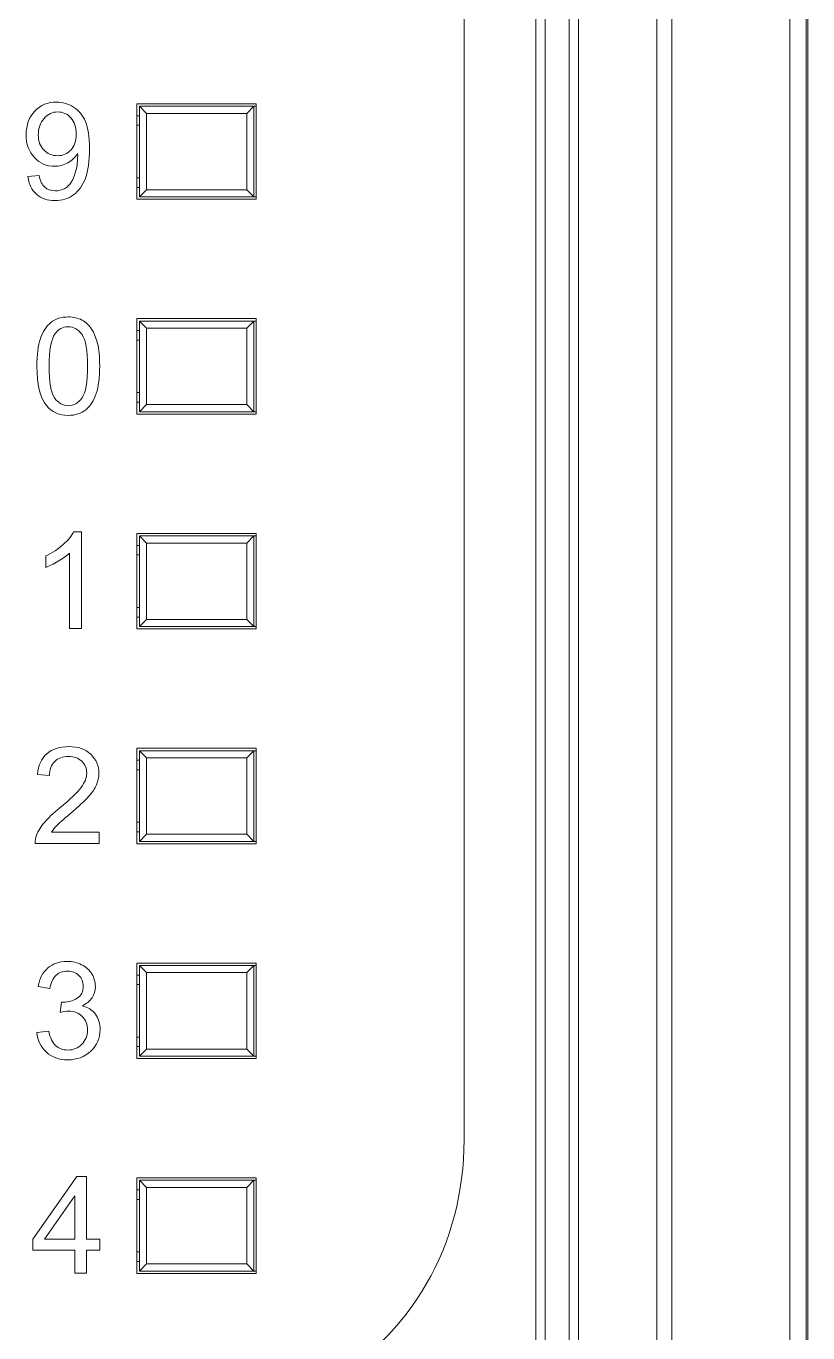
# Model space of a CAD drawing. Header units: millimetres. Extents: x 33157 to 59611, y -29750 to 1750.
# Drawn here: x 53548.35 to 53564.72, y -3971.69 to -3944.32 of the extents above; entities that cross this region are included whole.
import ezdxf

# ---------------------------------------------------------------- set-up
doc = ezdxf.new("R2010")
doc.units = ezdxf.units.MM
doc.layers.get('0').update_dxf_attribs({"lineweight": 18})

msp = doc.modelspace()

# ---------------------------------------------------------------- linework, layer by layer
at = {"lineweight": 9}
for p, q in [((53564.71973719515, -3917.69763141081), (53564.71973719515, -4016.197531410805)), ((53564.34023719511, -3918.361831410809), (53564.34023719511, -4015.533331410806)), ((53564.6820371951, -3918.361831410809), (53564.6820371951, -4015.533331410806)), ((53561.55753719513, -3922.678231410805), (53561.55753719513, -4011.21693141081)), ((53561.87373719519, -3922.678231410805), (53561.87373719519, -4011.21693141081)), ((53559.01973719514, -3922.94763141081), (53559.01973719514, -4010.947531410805)), ((53559.21973719509, -3922.94763141081), (53559.21973719509, -4010.947531410805)), ((53559.71973719515, -3922.94763141081), (53559.71973719515, -4010.947531410805)), ((53559.9197371951, -3922.94763141081), (53559.9197371951, -4010.947531410805)), ((53550.66973719516, -3945.94763141081), (53550.66973719516, -3947.94763141081)), ((53550.71973719515, -3945.997631410805), (53550.71973719515, -3947.897631410807)), ((53553.11973719511, -3945.997631410805), (53553.11973719511, -3947.897631410807)), ((53553.16973719516, -3945.94763141081), (53553.16973719516, -3947.94763141081)), ((53550.86973719511, -3946.147631410807), (53550.86973719511, -3947.747631410805)), ((53552.96973719509, -3946.147631410807), (53552.96973719509, -3947.747631410805)), ((53550.66973719516, -3950.44763141081), (53550.66973719516, -3952.44763141081)), ((53550.71973719515, -3950.497631410813), (53550.71973719515, -3952.397631410807)), ((53550.86973719511, -3950.647631410807), (53550.86973719511, -3952.247631410805)), ((53552.96973719509, -3950.647631410807), (53552.96973719509, -3952.247631410805)), ((53553.11973719511, -3950.497631410813), (53553.11973719511, -3952.397631410807)), ((53553.16973719516, -3950.44763141081), (53553.16973719516, -3952.44763141081)), ((53550.66973719516, -3954.94763141081), (53550.66973719516, -3956.94763141081)), ((53550.71973719515, -3954.997631410805), (53550.71973719515, -3956.897631410807)), ((53553.11973719511, -3954.997631410805), (53553.11973719511, -3956.897631410807)), ((53553.16973719516, -3954.94763141081), (53553.16973719516, -3956.94763141081)), ((53550.86973719511, -3955.147631410807), (53550.86973719511, -3956.747631410813)), ((53552.96973719509, -3955.147631410807), (53552.96973719509, -3956.747631410813)), ((53550.66973719516, -3959.44763141081), (53550.66973719516, -3961.44763141081)), ((53553.16973719516, -3959.44763141081), (53553.16973719516, -3961.44763141081)), ((53550.71973719515, -3959.497631410813), (53550.71973719515, -3961.397631410807)), ((53550.86973719511, -3959.647631410807), (53550.86973719511, -3961.247631410805)), ((53552.96973719509, -3959.647631410807), (53552.96973719509, -3961.247631410805)), ((53553.11973719511, -3959.497631410813), (53553.11973719511, -3961.397631410807)), ((53550.66973719516, -3963.94763141081), (53550.66973719516, -3965.94763141081)), ((53550.71973719515, -3963.997631410805), (53550.71973719515, -3965.897631410807)), ((53553.11973719511, -3963.997631410805), (53553.11973719511, -3965.897631410807)), ((53553.16973719516, -3963.94763141081), (53553.16973719516, -3965.94763141081)), ((53550.86973719511, -3964.147631410807), (53550.86973719511, -3965.747631410813)), ((53552.96973719509, -3964.147631410807), (53552.96973719509, -3965.747631410813)), ((53550.66973719516, -3968.44763141081), (53550.66973719516, -3970.44763141081)), ((53553.16973719516, -3968.44763141081), (53553.16973719516, -3970.44763141081)), ((53550.71973719515, -3968.497631410805), (53550.71973719515, -3970.397631410807)), ((53550.86973719511, -3968.647631410807), (53550.86973719511, -3970.247631410805)), ((53552.96973719509, -3968.647631410807), (53552.96973719509, -3970.247631410805)), ((53553.11973719511, -3968.497631410805), (53553.11973719511, -3970.397631410807))]:
    msp.add_line(p, q, dxfattribs=at)
for points, knots in [([(53557.51993719515, -3922.647831410809), (53557.51993719515, -3922.647831410809), (53558.71973719515, -3922.647831410809), (53558.71973719515, -3922.647831410809), (53558.88493719514, -3922.647831410809), (53559.01993719515, -3922.782831410811), (53559.01993719515, -3922.948031410807), (53559.01993719515, -3922.948031410807), (53559.01993719515, -3974.204731410812), (53559.01993719515, -3974.204731410812), (53559.01993719515, -3974.204731410812), (53554.20353719514, -3976.985531410805), (53554.20353719514, -3976.985531410805), (53554.20353719514, -3976.985531410805), (53554.11973719511, -3977.033931410805), (53554.11973719511, -3977.033931410805), (53554.11973719511, -3977.033931410805), (53554.11973719511, -3973.076431410808), (53554.11973719511, -3973.076431410808), (53554.11973719511, -3973.076431410808), (53554.21203719513, -3973.023131410809), (53554.21203719513, -3973.023131410809), (53554.21203719513, -3973.023131410809), (53554.51993719509, -3972.845331410811), (53554.51993719509, -3972.845331410811), (53556.42783719514, -3971.743831410807), (53557.51993719515, -3969.852331410809), (53557.51993719515, -3967.64923141081), (53557.51993719515, -3967.64923141081), (53557.51993719515, -3922.647831410809), (53557.51993719515, -3922.647831410809)], [0, 0, 0, 0, 142133.0244737002, 142133.0244737002, 142133.0244737002, 284266.0489474004, 284266.0489474004, 284266.0489474004, 426399.0734211004, 426399.0734211004, 426399.0734211004, 568532.0978948007, 568532.0978948007, 568532.0978948007, 710665.1223685008, 710665.1223685008, 710665.1223685008, 852798.1468422011, 852798.1468422011, 852798.1468422011, 994931.1713159012, 994931.1713159012, 994931.1713159012, 1137064.195789601, 1137064.195789601, 1137064.195789601, 1279197.220263301, 1279197.220263301, 1279197.220263301, 1421330.244737002, 1421330.244737002, 1421330.244737002, 1421330.244737002]), ([(53548.38583719512, -3947.472031410804), (53548.38583719512, -3947.472031410804), (53548.62293719515, -3947.452331410807), (53548.62293719515, -3947.452331410807), (53548.64313719512, -3947.564231410804), (53548.68173719509, -3947.645131410812), (53548.73863719517, -3947.695431410807), (53548.79553719514, -3947.745831410807), (53548.86843719517, -3947.771231410806), (53548.95783719516, -3947.771231410806), (53549.03403719512, -3947.771231410806), (53549.10083719509, -3947.753831410809), (53549.1586371951, -3947.718531410806), (53549.21653719511, -3947.683731410804), (53549.26353719507, -3947.63713141081), (53549.29973719516, -3947.578331410811), (53549.33603719514, -3947.520031410807), (53549.36653719514, -3947.441031410809), (53549.39153719516, -3947.341731410807), (53549.41643719512, -3947.24253141081), (53549.42863719512, -3947.141331410806), (53549.42863719512, -3947.03833141081), (53549.42863719512, -3947.027531410807), (53549.42823719516, -3947.010631410812), (53549.42723719517, -3946.98853141081), (53549.37783719515, -3947.067531410808), (53549.31013719519, -3947.13193141081), (53549.22453719514, -3947.18093141081), (53549.13893719509, -3947.230231410808), (53549.04573719515, -3947.254731410808), (53548.94603719519, -3947.254731410808), (53548.77903719517, -3947.254731410808), (53548.6379371951, -3947.194031410813), (53548.52223719508, -3947.072731410807), (53548.40703719508, -3946.951831410805), (53548.34913719512, -3946.791931410807), (53548.34913719512, -3946.593431410808), (53548.34913719512, -3946.388331410809), (53548.40933719513, -3946.223731410805), (53548.53023719511, -3946.09853141081), (53548.65063719513, -3945.973931410807), (53548.80163719508, -3945.91133141081), (53548.98373719511, -3945.91133141081), (53549.11443719515, -3945.91133141081), (53549.23443719515, -3945.946631410806), (53549.34353719515, -3946.017631410809), (53549.45213719513, -3946.088231410808), (53549.53453719508, -3946.188931410804), (53549.59093719514, -3946.320131410807), (53549.64733719514, -3946.450831410809), (53549.67563719515, -3946.640431410807), (53549.67563719515, -3946.888331410809), (53549.67563719515, -3947.146531410813), (53549.64783719511, -3947.352131410807), (53549.59183719513, -3947.50493141081), (53549.53593719515, -3947.658331410806), (53549.45213719513, -3947.77453141081), (53549.34163719512, -3947.854431410807), (53549.23113719511, -3947.934431410808), (53549.10173719513, -3947.974431410809), (53548.95313719517, -3947.974431410809), (53548.79503719512, -3947.974431410809), (53548.66623719511, -3947.93063141081), (53548.56603719518, -3947.842731410804), (53548.46633719516, -3947.754731410808), (53548.40603719515, -3947.631031410804), (53548.38583719512, -3947.472031410804)], [0, 0, 0, 0, 137855.8163802048, 137855.8163802048, 137855.8163802048, 275711.6327604093, 275711.6327604093, 275711.6327604093, 413567.4491406141, 413567.4491406141, 413567.4491406141, 551423.2655208185, 551423.2655208185, 551423.2655208185, 689279.0819010233, 689279.0819010233, 689279.0819010233, 827134.8982812279, 827134.8982812279, 827134.8982812279, 964990.7146614325, 964990.7146614325, 964990.7146614325, 1102846.531041637, 1102846.531041637, 1102846.531041637, 1240702.347421842, 1240702.347421842, 1240702.347421842, 1378558.163802047, 1378558.163802047, 1378558.163802047, 1516413.980182251, 1516413.980182251, 1516413.980182251, 1654269.796562456, 1654269.796562456, 1654269.796562456, 1792125.612942661, 1792125.612942661, 1792125.612942661, 1929981.429322865, 1929981.429322865, 1929981.429322865, 2067837.24570307, 2067837.24570307, 2067837.24570307, 2205693.062083275, 2205693.062083275, 2205693.062083275, 2343548.878463479, 2343548.878463479, 2343548.878463479, 2481404.694843684, 2481404.694843684, 2481404.694843684, 2619260.511223888, 2619260.511223888, 2619260.511223888, 2757116.327604093, 2757116.327604093, 2757116.327604093, 2894972.143984298, 2894972.143984298, 2894972.143984298, 3032827.960364502, 3032827.960364502, 3032827.960364502, 3032827.960364502]), ([(53549.39903719517, -3946.580731410809), (53549.39903719517, -3946.438631410804), (53549.36143719513, -3946.325731410811), (53549.2861371951, -3946.24253141081), (53549.2113371951, -3946.159231410805), (53549.12013719513, -3946.117431410806), (53549.01283719516, -3946.117431410806), (53548.90183719512, -3946.117431410806), (53548.80593719511, -3946.162031410807), (53548.72503719517, -3946.251931410806), (53548.64363719514, -3946.341731410807), (53548.60313719514, -3946.458431410806), (53548.60313719514, -3946.60143141081), (53548.60313719514, -3946.729831410811), (53548.64173719511, -3946.834231410808), (53548.71843719514, -3946.914231410809), (53548.79553719514, -3946.994631410808), (53548.8915371951, -3947.034631410809), (53549.00583719512, -3947.034631410809), (53549.12053719515, -3947.034631410809), (53549.21463719514, -3946.994631410808), (53549.2885371951, -3946.914231410809), (53549.36233719517, -3946.834231410808), (53549.39903719517, -3946.722731410809), (53549.39903719517, -3946.580731410809)], [0, 0, 0, 0, 144114.0664026465, 144114.0664026465, 144114.0664026465, 288228.132805293, 288228.132805293, 288228.132805293, 432342.1992079396, 432342.1992079396, 432342.1992079396, 576456.265610586, 576456.265610586, 576456.265610586, 720570.3320132325, 720570.3320132325, 720570.3320132325, 864684.3984158791, 864684.3984158791, 864684.3984158791, 1008798.464818526, 1008798.464818526, 1008798.464818526, 1152912.531221172, 1152912.531221172, 1152912.531221172, 1152912.531221172]), ([(53548.57393719515, -3951.443331410809), (53548.57393719515, -3951.204831410802), (53548.59843719515, -3951.012031410805), (53548.64733719509, -3950.866231410807), (53548.69673719516, -3950.719931410807), (53548.76963719507, -3950.607531410808), (53548.86653719519, -3950.528931410808), (53548.96293719512, -3950.450431410812), (53549.08483719514, -3950.411331410803), (53549.23153719513, -3950.411331410803), (53549.33973719514, -3950.411331410803), (53549.43473719517, -3950.433031410807), (53549.51703719512, -3950.476731410809), (53549.59893719517, -3950.520531410809), (53549.66663719513, -3950.583531410811), (53549.71933719519, -3950.665831410805), (53549.77203719507, -3950.74773141081), (53549.81333719511, -3950.847831410806), (53549.84353719515, -3950.965931410806), (53549.87403719514, -3951.084031410805), (53549.88913719516, -3951.24343141081), (53549.88913719516, -3951.443331410809), (53549.88913719516, -3951.680431410808), (53549.86463719516, -3951.872331410813), (53549.81623719513, -3952.018131410811), (53549.7677371951, -3952.164431410804), (53549.69483719513, -3952.27683141081), (53549.59793719513, -3952.355831410808), (53549.50153719514, -3952.43493141081), (53549.37923719516, -3952.474431410809), (53549.23153719513, -3952.474431410809), (53549.03723719509, -3952.474431410809), (53548.88443719511, -3952.405231410811), (53548.77343719514, -3952.266531410808), (53548.64033719516, -3952.097131410809), (53548.57393719515, -3951.822931410809), (53548.57393719515, -3951.443331410809)], [0, 0, 0, 0, 140842.7480400813, 140842.7480400813, 140842.7480400813, 281685.4960801628, 281685.4960801628, 281685.4960801628, 422528.244120244, 422528.244120244, 422528.244120244, 563370.9921603253, 563370.9921603253, 563370.9921603253, 704213.7402004065, 704213.7402004065, 704213.7402004065, 845056.488240488, 845056.488240488, 845056.488240488, 985899.2362805692, 985899.2362805692, 985899.2362805692, 1126741.984320651, 1126741.984320651, 1126741.984320651, 1267584.732360732, 1267584.732360732, 1267584.732360732, 1408427.480400813, 1408427.480400813, 1408427.480400813, 1549270.228440895, 1549270.228440895, 1549270.228440895, 1690112.976480976, 1690112.976480976, 1690112.976480976, 1690112.976480976]), ([(53548.82793719511, -3951.444331410806), (53548.82793719511, -3951.77683141081), (53548.86653719519, -3951.997931410805), (53548.9441371951, -3952.107031410806), (53549.02173719511, -3952.21663141081), (53549.11773719513, -3952.271231410813), (53549.23153719513, -3952.271231410813), (53549.34533719512, -3952.271231410813), (53549.44133719514, -3952.216131410808), (53549.5189371951, -3952.106531410812), (53549.59653719512, -3951.996531410811), (53549.63513719509, -3951.775931410811), (53549.63513719509, -3951.444331410806), (53549.63513719509, -3951.111731410804), (53549.59653719512, -3950.890631410809), (53549.5189371951, -3950.781531410807), (53549.44183719516, -3950.671931410811), (53549.34493719516, -3950.617431410806), (53549.22873719511, -3950.617431410806), (53549.11493719512, -3950.617431410806), (53549.02363719515, -3950.665831410805), (53548.95543719517, -3950.762231410808), (53548.87033719514, -3950.885031410805), (53548.82793719511, -3951.112731410808), (53548.82793719511, -3951.444331410806)], [0, 0, 0, 0, 144121.5855801988, 144121.5855801988, 144121.5855801988, 288243.1711603976, 288243.1711603976, 288243.1711603976, 432364.7567405965, 432364.7567405965, 432364.7567405965, 576486.3423207953, 576486.3423207953, 576486.3423207953, 720607.9279009941, 720607.9279009941, 720607.9279009941, 864729.513481193, 864729.513481193, 864729.513481193, 1008851.099061392, 1008851.099061392, 1008851.099061392, 1152972.684641591, 1152972.684641591, 1152972.684641591, 1152972.684641591]), ([(53549.50533719509, -3956.940531410807), (53549.50533719509, -3956.940531410807), (53549.25693719511, -3956.940531410807), (53549.25693719511, -3956.940531410807), (53549.25693719511, -3956.940531410807), (53549.25693719511, -3955.359131410804), (53549.25693719511, -3955.359131410804), (53549.19723719513, -3955.41653141081), (53549.11863719518, -3955.473431410805), (53549.02173719511, -3955.530331410809), (53548.92483719511, -3955.587331410809), (53548.83733719509, -3955.630131410805), (53548.76023719509, -3955.658331410813), (53548.76023719509, -3955.658331410813), (53548.76023719509, -3955.418431410805), (53548.76023719509, -3955.418431410805), (53548.89903719511, -3955.353531410808), (53549.02033719516, -3955.27453141081), (53549.1243371951, -3955.181331410807), (53549.22823719514, -3955.088731410803), (53549.30213719516, -3954.998831410811), (53549.34533719512, -3954.91133141081), (53549.34533719512, -3954.91133141081), (53549.50533719509, -3954.91133141081), (53549.50533719509, -3954.91133141081), (53549.50533719509, -3954.91133141081), (53549.50533719509, -3956.940531410807), (53549.50533719509, -3956.940531410807)], [0, 0, 0, 0, 142808.8981413914, 142808.8981413914, 142808.8981413914, 285617.7962827829, 285617.7962827829, 285617.7962827829, 428426.6944241743, 428426.6944241743, 428426.6944241743, 571235.5925655657, 571235.5925655657, 571235.5925655657, 714044.4907069573, 714044.4907069573, 714044.4907069573, 856853.3888483486, 856853.3888483486, 856853.3888483486, 999662.28698974, 999662.28698974, 999662.28698974, 1142471.185131131, 1142471.185131131, 1142471.185131131, 1285280.083272523, 1285280.083272523, 1285280.083272523, 1285280.083272523]), ([(53549.87503719513, -3961.203431410809), (53549.87503719513, -3961.203431410809), (53549.87503719513, -3961.440531410807), (53549.87503719513, -3961.440531410807), (53549.87503719513, -3961.440531410807), (53548.53723719515, -3961.440531410807), (53548.53723719515, -3961.440531410807), (53548.53543719513, -3961.380831410809), (53548.54523719513, -3961.323431410804), (53548.56643719514, -3961.267931410809), (53548.60073719514, -3961.177131410811), (53548.65583719514, -3961.087331410809), (53548.73153719518, -3960.999331410806), (53548.80723719511, -3960.91133141081), (53548.91543719513, -3960.809731410808), (53549.05613719512, -3960.694531410808), (53549.27483719515, -3960.514331410813), (53549.4234371951, -3960.371831410811), (53549.50103719512, -3960.266531410808), (53549.57913719516, -3960.161131410808), (53549.6181371951, -3960.061431410809), (53549.6181371951, -3959.967331410807), (53549.6181371951, -3959.869031410809), (53549.58293719511, -3959.786231410812), (53549.51233719513, -3959.718531410813), (53549.44183719516, -3959.65123141081), (53549.34963719515, -3959.617431410806), (53549.23623719512, -3959.617431410806), (53549.11633719513, -3959.617431410806), (53549.02033719516, -3959.653131410806), (53548.94833719512, -3959.724631410812), (53548.87643719508, -3959.795631410808), (53548.84023719517, -3959.894431410808), (53548.83923719518, -3960.020931410813), (53548.83923719518, -3960.020931410813), (53548.5852371951, -3959.995531410807), (53548.5852371951, -3959.995531410807), (53548.60263719512, -3959.805531410805), (53548.66853719516, -3959.660631410806), (53548.78233719509, -3959.560931410807), (53548.89663719511, -3959.461231410808), (53549.04953719515, -3959.41133141081), (53549.24193719515, -3959.41133141081), (53549.43563719516, -3959.41133141081), (53549.58953719519, -3959.465031410807), (53549.70233719514, -3959.572731410807), (53549.81573719511, -3959.680431410808), (53549.87213719517, -3959.814031410809), (53549.87213719517, -3959.973031410808), (53549.87213719517, -3960.053931410809), (53549.85573719515, -3960.133431410809), (53549.82233719507, -3960.21143141081), (53549.78943719508, -3960.290031410811), (53549.73433719514, -3960.372331410813), (53549.65773719511, -3960.458831410803), (53549.58053719511, -3960.544931410811), (53549.45303719517, -3960.66393141081), (53549.27523719511, -3960.814431410813), (53549.12613719518, -3960.939631410808), (53549.03023719511, -3961.02423141081), (53548.98793719514, -3961.068931410809), (53548.9455371951, -3961.113631410807), (53548.91073719514, -3961.158331410806), (53548.88303719516, -3961.203431410809), (53548.88303719516, -3961.203431410809), (53549.87503719513, -3961.203431410809), (53549.87503719513, -3961.203431410809)], [0, 0, 0, 0, 137872.5429084105, 137872.5429084105, 137872.5429084105, 275745.0858168208, 275745.0858168208, 275745.0858168208, 413617.6287252314, 413617.6287252314, 413617.6287252314, 551490.1716336416, 551490.1716336416, 551490.1716336416, 689362.7145420521, 689362.7145420521, 689362.7145420521, 827235.2574504624, 827235.2574504624, 827235.2574504624, 965107.8003588729, 965107.8003588729, 965107.8003588729, 1102980.343267283, 1102980.343267283, 1102980.343267283, 1240852.886175694, 1240852.886175694, 1240852.886175694, 1378725.429084104, 1378725.429084104, 1378725.429084104, 1516597.971992515, 1516597.971992515, 1516597.971992515, 1654470.514900925, 1654470.514900925, 1654470.514900925, 1792343.057809335, 1792343.057809335, 1792343.057809335, 1930215.600717746, 1930215.600717746, 1930215.600717746, 2068088.143626156, 2068088.143626156, 2068088.143626156, 2205960.686534567, 2205960.686534567, 2205960.686534567, 2343833.229442977, 2343833.229442977, 2343833.229442977, 2481705.772351387, 2481705.772351387, 2481705.772351387, 2619578.315259798, 2619578.315259798, 2619578.315259798, 2757450.858168209, 2757450.858168209, 2757450.858168209, 2895323.401076619, 2895323.401076619, 2895323.401076619, 3033195.943985029, 3033195.943985029, 3033195.943985029, 3033195.943985029]), ([(53548.57393719515, -3965.404331410812), (53548.57393719515, -3965.404331410812), (53548.82233719513, -3965.37043141081), (53548.82233719513, -3965.37043141081), (53548.85103719516, -3965.511531410811), (53548.89903719511, -3965.613131410805), (53548.96723719515, -3965.675231410808), (53549.03543719513, -3965.737331410804), (53549.11913719508, -3965.768331410806), (53549.21833719514, -3965.768331410806), (53549.33593719508, -3965.768331410806), (53549.43523719508, -3965.727931410808), (53549.51513719515, -3965.647031410807), (53549.59513719511, -3965.566131410807), (53549.63513719509, -3965.465931410806), (53549.63513719509, -3965.346431410805), (53549.63513719509, -3965.232631410813), (53549.59793719513, -3965.138531410811), (53549.52313719506, -3965.064231410804), (53549.44883719509, -3964.990431410805), (53549.35433719514, -3964.953231410814), (53549.23903719513, -3964.953231410814), (53549.19203719511, -3964.953231410814), (53549.13373719508, -3964.962631410809), (53549.06363719507, -3964.98103141081), (53549.06363719507, -3964.98103141081), (53549.09133719516, -3964.763631410809), (53549.09133719516, -3964.763631410809), (53549.10783719513, -3964.765531410811), (53549.12143719514, -3964.766531410808), (53549.13133719508, -3964.766531410808), (53549.23763719512, -3964.766531410808), (53549.33263719516, -3964.738731410812), (53549.41783719513, -3964.683731410804), (53549.50243719513, -3964.628631410807), (53549.54483719516, -3964.544031410805), (53549.54483719516, -3964.429731410803), (53549.54483719516, -3964.338931410805), (53549.51373719508, -3964.263631410809), (53549.45213719513, -3964.203931410811), (53549.39053719511, -3964.144231410805), (53549.31103719512, -3964.114531410806), (53549.21363719515, -3964.114531410806), (53549.11673719509, -3964.114531410806), (53549.03633719511, -3964.145131410804), (53548.97193719514, -3964.206331410808), (53548.9074371951, -3964.267431410807), (53548.86603719511, -3964.359131410804), (53548.84773719512, -3964.481431410807), (53548.84773719512, -3964.481431410807), (53548.59933719513, -3964.436331410811), (53548.59933719513, -3964.436331410811), (53548.62993719513, -3964.269831410805), (53548.69863719514, -3964.140431410807), (53548.80633719513, -3964.04873141081), (53548.91353719516, -3963.957031410805), (53549.04763719512, -3963.91133141081), (53549.20753719515, -3963.91133141081), (53549.31763719514, -3963.91133141081), (53549.41923719514, -3963.93493141081), (53549.51183719511, -3963.982431410811), (53549.60503719511, -3964.02943141081), (53549.67603719511, -3964.093831410805), (53549.72493719516, -3964.175231410808), (53549.77433719512, -3964.257131410813), (53549.79883719518, -3964.34363141081), (53549.79883719518, -3964.435331410808), (53549.79883719518, -3964.522331410807), (53549.77523719516, -3964.60143141081), (53549.72873719517, -3964.672931410808), (53549.68163719514, -3964.744431410806), (53549.61203719515, -3964.801331410809), (53549.52033719516, -3964.84363141081), (53549.63983719519, -3964.870931410805), (53549.73243719517, -3964.92833141081), (53549.79883719518, -3965.015331410809), (53549.86463719516, -3965.101831410807), (53549.89753719509, -3965.211031410806), (53549.89753719509, -3965.34133141081), (53549.89753719509, -3965.517631410809), (53549.83313719512, -3965.667731410808), (53549.70473719519, -3965.790531410806), (53549.57583719512, -3965.913231410813), (53549.41313719508, -3965.974431410809), (53549.21653719511, -3965.974431410809), (53549.03913719513, -3965.974431410809), (53548.89193719512, -3965.921231410807), (53548.77483719509, -3965.81543141081), (53548.65723719509, -3965.709531410807), (53548.59043719512, -3965.572731410807), (53548.57393719515, -3965.404331410812)], [0, 0, 0, 0, 136925.7042091717, 136925.7042091717, 136925.7042091717, 273851.4084183438, 273851.4084183438, 273851.4084183438, 410777.1126275156, 410777.1126275156, 410777.1126275156, 547702.8168366873, 547702.8168366873, 547702.8168366873, 684628.5210458594, 684628.5210458594, 684628.5210458594, 821554.2252550311, 821554.2252550311, 821554.2252550311, 958479.9294642028, 958479.9294642028, 958479.9294642028, 1095405.633673375, 1095405.633673375, 1095405.633673375, 1232331.337882547, 1232331.337882547, 1232331.337882547, 1369257.042091718, 1369257.042091718, 1369257.042091718, 1506182.74630089, 1506182.74630089, 1506182.74630089, 1643108.450510062, 1643108.450510062, 1643108.450510062, 1780034.154719234, 1780034.154719234, 1780034.154719234, 1916959.858928406, 1916959.858928406, 1916959.858928406, 2053885.563137578, 2053885.563137578, 2053885.563137578, 2190811.26734675, 2190811.26734675, 2190811.26734675, 2327736.971555922, 2327736.971555922, 2327736.971555922, 2464662.675765093, 2464662.675765093, 2464662.675765093, 2601588.379974265, 2601588.379974265, 2601588.379974265, 2738514.084183437, 2738514.084183437, 2738514.084183437, 2875439.788392609, 2875439.788392609, 2875439.788392609, 3012365.492601781, 3012365.492601781, 3012365.492601781, 3149291.196810952, 3149291.196810952, 3149291.196810952, 3286216.901020125, 3286216.901020125, 3286216.901020125, 3423142.605229297, 3423142.605229297, 3423142.605229297, 3560068.309438468, 3560068.309438468, 3560068.309438468, 3696994.01364764, 3696994.01364764, 3696994.01364764, 3833919.717856811, 3833919.717856811, 3833919.717856811, 3970845.422065984, 3970845.422065984, 3970845.422065984, 4107771.126275156, 4107771.126275156, 4107771.126275156, 4107771.126275156]), ([(53549.36703719516, -3970.440531410807), (53549.36703719516, -3970.440531410807), (53549.36703719516, -3969.957931410811), (53549.36703719516, -3969.957931410811), (53549.36703719516, -3969.957931410811), (53548.48933719515, -3969.957931410811), (53548.48933719515, -3969.957931410811), (53548.48933719515, -3969.957931410811), (53548.48933719515, -3969.729331410809), (53548.48933719515, -3969.729331410809), (53548.48933719515, -3969.729331410809), (53549.41213719515, -3968.419831410806), (53549.41213719515, -3968.419831410806), (53549.41213719515, -3968.419831410806), (53549.61533719514, -3968.419831410806), (53549.61533719514, -3968.419831410806), (53549.61533719514, -3968.419831410806), (53549.61533719514, -3969.729331410809), (53549.61533719514, -3969.729331410809), (53549.61533719514, -3969.729331410809), (53549.88913719516, -3969.729331410809), (53549.88913719516, -3969.729331410809), (53549.88913719516, -3969.729331410809), (53549.88913719516, -3969.957931410811), (53549.88913719516, -3969.957931410811), (53549.88913719516, -3969.957931410811), (53549.61533719514, -3969.957931410811), (53549.61533719514, -3969.957931410811), (53549.61533719514, -3969.957931410811), (53549.61533719514, -3970.440531410807), (53549.61533719514, -3970.440531410807), (53549.61533719514, -3970.440531410807), (53549.36703719516, -3970.440531410807), (53549.36703719516, -3970.440531410807)], [0, 0, 0, 0, 141278.4114494077, 141278.4114494077, 141278.4114494077, 282556.8228988153, 282556.8228988153, 282556.8228988153, 423835.234348223, 423835.234348223, 423835.234348223, 565113.6457976307, 565113.6457976307, 565113.6457976307, 706392.0572470386, 706392.0572470386, 706392.0572470386, 847670.468696446, 847670.468696446, 847670.468696446, 988948.8801458539, 988948.8801458539, 988948.8801458539, 1130227.291595262, 1130227.291595262, 1130227.291595262, 1271505.703044669, 1271505.703044669, 1271505.703044669, 1412784.114494077, 1412784.114494077, 1412784.114494077, 1554062.525943485, 1554062.525943485, 1554062.525943485, 1554062.525943485]), ([(53549.36703719516, -3969.729331410809), (53549.36703719516, -3969.729331410809), (53549.36703719516, -3968.820131410807), (53549.36703719516, -3968.820131410807), (53549.36703719516, -3968.820131410807), (53548.73343719516, -3969.729331410809), (53548.73343719516, -3969.729331410809), (53548.73343719516, -3969.729331410809), (53549.36703719516, -3969.729331410809), (53549.36703719516, -3969.729331410809)], [0, 0, 0, 0, 159862.9982541412, 159862.9982541412, 159862.9982541412, 319725.9965082824, 319725.9965082824, 319725.9965082824, 479588.9947624236, 479588.9947624236, 479588.9947624236, 479588.9947624236])]:
    msp.add_open_spline(points, degree=3, knots=knots)
for points in [[(53553.16973719516, -3945.94763141081), (53553.16973719516, -3945.94763141081), (53550.66973719516, -3945.94763141081), (53550.66973719516, -3945.94763141081)], [(53550.71973719515, -3945.997631410805), (53550.71973719515, -3945.997631410805), (53553.16973719516, -3945.997631410805), (53553.16973719516, -3945.997631410805)], [(53550.71973719515, -3945.997631410805), (53550.71973719515, -3945.997631410805), (53550.86973719511, -3946.147631410807), (53550.86973719511, -3946.147631410807)], [(53553.11973719511, -3945.997631410805), (53553.11973719511, -3945.997631410805), (53552.96973719509, -3946.147631410807), (53552.96973719509, -3946.147631410807)], [(53550.71973719515, -3946.19763141081), (53550.71973719515, -3946.19763141081), (53550.66973719516, -3946.19763141081), (53550.66973719516, -3946.19763141081)], [(53552.96973719509, -3946.147631410807), (53552.96973719509, -3946.147631410807), (53550.86973719511, -3946.147631410807), (53550.86973719511, -3946.147631410807)], [(53550.71973719515, -3946.397631410807), (53550.71973719515, -3946.397631410807), (53550.66973719516, -3946.397631410807), (53550.66973719516, -3946.397631410807)], [(53550.66973719516, -3947.497631410805), (53550.66973719516, -3947.497631410805), (53550.71973719515, -3947.497631410805), (53550.71973719515, -3947.497631410805)], [(53550.66973719516, -3947.94763141081), (53550.66973719516, -3947.94763141081), (53553.16973719516, -3947.94763141081), (53553.16973719516, -3947.94763141081)], [(53550.66973719516, -3947.69763141081), (53550.66973719516, -3947.69763141081), (53550.71973719515, -3947.69763141081), (53550.71973719515, -3947.69763141081)], [(53550.71973719515, -3947.897631410807), (53550.71973719515, -3947.897631410807), (53553.16973719516, -3947.897631410807), (53553.16973719516, -3947.897631410807)], [(53550.71973719515, -3947.897631410807), (53550.71973719515, -3947.897631410807), (53550.86973719511, -3947.747631410805), (53550.86973719511, -3947.747631410805)], [(53550.86973719511, -3947.747631410805), (53550.86973719511, -3947.747631410805), (53552.96973719509, -3947.747631410805), (53552.96973719509, -3947.747631410805)], [(53553.11973719511, -3947.897631410807), (53553.11973719511, -3947.897631410807), (53552.96973719509, -3947.747631410805), (53552.96973719509, -3947.747631410805)], [(53553.16973719516, -3950.44763141081), (53553.16973719516, -3950.44763141081), (53550.66973719516, -3950.44763141081), (53550.66973719516, -3950.44763141081)], [(53550.71973719515, -3950.497631410813), (53550.71973719515, -3950.497631410813), (53553.16973719516, -3950.497631410813), (53553.16973719516, -3950.497631410813)], [(53550.71973719515, -3950.497631410813), (53550.71973719515, -3950.497631410813), (53550.86973719511, -3950.647631410807), (53550.86973719511, -3950.647631410807)], [(53552.96973719509, -3950.647631410807), (53552.96973719509, -3950.647631410807), (53550.86973719511, -3950.647631410807), (53550.86973719511, -3950.647631410807)], [(53553.11973719511, -3950.497631410813), (53553.11973719511, -3950.497631410813), (53552.96973719509, -3950.647631410807), (53552.96973719509, -3950.647631410807)], [(53550.71973719515, -3950.69763141081), (53550.71973719515, -3950.69763141081), (53550.66973719516, -3950.69763141081), (53550.66973719516, -3950.69763141081)], [(53550.71973719515, -3950.897631410807), (53550.71973719515, -3950.897631410807), (53550.66973719516, -3950.897631410807), (53550.66973719516, -3950.897631410807)], [(53550.66973719516, -3951.997631410813), (53550.66973719516, -3951.997631410813), (53550.71973719515, -3951.997631410813), (53550.71973719515, -3951.997631410813)], [(53550.66973719516, -3952.19763141081), (53550.66973719516, -3952.19763141081), (53550.71973719515, -3952.19763141081), (53550.71973719515, -3952.19763141081)], [(53550.71973719515, -3952.397631410807), (53550.71973719515, -3952.397631410807), (53550.86973719511, -3952.247631410805), (53550.86973719511, -3952.247631410805)], [(53550.86973719511, -3952.247631410805), (53550.86973719511, -3952.247631410805), (53552.96973719509, -3952.247631410805), (53552.96973719509, -3952.247631410805)], [(53553.11973719511, -3952.397631410807), (53553.11973719511, -3952.397631410807), (53552.96973719509, -3952.247631410805), (53552.96973719509, -3952.247631410805)], [(53550.66973719516, -3952.44763141081), (53550.66973719516, -3952.44763141081), (53553.16973719516, -3952.44763141081), (53553.16973719516, -3952.44763141081)], [(53550.71973719515, -3952.397631410807), (53550.71973719515, -3952.397631410807), (53553.16973719516, -3952.397631410807), (53553.16973719516, -3952.397631410807)], [(53553.16973719516, -3954.94763141081), (53553.16973719516, -3954.94763141081), (53550.66973719516, -3954.94763141081), (53550.66973719516, -3954.94763141081)], [(53550.71973719515, -3954.997631410805), (53550.71973719515, -3954.997631410805), (53553.16973719516, -3954.997631410805), (53553.16973719516, -3954.997631410805)], [(53550.71973719515, -3954.997631410805), (53550.71973719515, -3954.997631410805), (53550.86973719511, -3955.147631410807), (53550.86973719511, -3955.147631410807)], [(53553.11973719511, -3954.997631410805), (53553.11973719511, -3954.997631410805), (53552.96973719509, -3955.147631410807), (53552.96973719509, -3955.147631410807)], [(53550.71973719515, -3955.19763141081), (53550.71973719515, -3955.19763141081), (53550.66973719516, -3955.19763141081), (53550.66973719516, -3955.19763141081)], [(53552.96973719509, -3955.147631410807), (53552.96973719509, -3955.147631410807), (53550.86973719511, -3955.147631410807), (53550.86973719511, -3955.147631410807)], [(53550.71973719515, -3955.397631410807), (53550.71973719515, -3955.397631410807), (53550.66973719516, -3955.397631410807), (53550.66973719516, -3955.397631410807)], [(53550.66973719516, -3956.497631410805), (53550.66973719516, -3956.497631410805), (53550.71973719515, -3956.497631410805), (53550.71973719515, -3956.497631410805)], [(53550.66973719516, -3956.69763141081), (53550.66973719516, -3956.69763141081), (53550.71973719515, -3956.69763141081), (53550.71973719515, -3956.69763141081)], [(53550.66973719516, -3956.94763141081), (53550.66973719516, -3956.94763141081), (53553.16973719516, -3956.94763141081), (53553.16973719516, -3956.94763141081)], [(53550.71973719515, -3956.897631410807), (53550.71973719515, -3956.897631410807), (53553.16973719516, -3956.897631410807), (53553.16973719516, -3956.897631410807)], [(53550.71973719515, -3956.897631410807), (53550.71973719515, -3956.897631410807), (53550.86973719511, -3956.747631410813), (53550.86973719511, -3956.747631410813)], [(53550.86973719511, -3956.747631410813), (53550.86973719511, -3956.747631410813), (53552.96973719509, -3956.747631410813), (53552.96973719509, -3956.747631410813)], [(53553.11973719511, -3956.897631410807), (53553.11973719511, -3956.897631410807), (53552.96973719509, -3956.747631410813), (53552.96973719509, -3956.747631410813)], [(53553.16973719516, -3959.44763141081), (53553.16973719516, -3959.44763141081), (53550.66973719516, -3959.44763141081), (53550.66973719516, -3959.44763141081)], [(53550.71973719515, -3959.69763141081), (53550.71973719515, -3959.69763141081), (53550.66973719516, -3959.69763141081), (53550.66973719516, -3959.69763141081)], [(53550.71973719515, -3959.497631410813), (53550.71973719515, -3959.497631410813), (53553.16973719516, -3959.497631410813), (53553.16973719516, -3959.497631410813)], [(53550.71973719515, -3959.497631410813), (53550.71973719515, -3959.497631410813), (53550.86973719511, -3959.647631410807), (53550.86973719511, -3959.647631410807)], [(53552.96973719509, -3959.647631410807), (53552.96973719509, -3959.647631410807), (53550.86973719511, -3959.647631410807), (53550.86973719511, -3959.647631410807)], [(53553.11973719511, -3959.497631410813), (53553.11973719511, -3959.497631410813), (53552.96973719509, -3959.647631410807), (53552.96973719509, -3959.647631410807)], [(53550.71973719515, -3959.897631410807), (53550.71973719515, -3959.897631410807), (53550.66973719516, -3959.897631410807), (53550.66973719516, -3959.897631410807)], [(53550.66973719516, -3960.997631410805), (53550.66973719516, -3960.997631410805), (53550.71973719515, -3960.997631410805), (53550.71973719515, -3960.997631410805)], [(53550.66973719516, -3961.19763141081), (53550.66973719516, -3961.19763141081), (53550.71973719515, -3961.19763141081), (53550.71973719515, -3961.19763141081)], [(53550.71973719515, -3961.397631410807), (53550.71973719515, -3961.397631410807), (53550.86973719511, -3961.247631410805), (53550.86973719511, -3961.247631410805)], [(53550.86973719511, -3961.247631410805), (53550.86973719511, -3961.247631410805), (53552.96973719509, -3961.247631410805), (53552.96973719509, -3961.247631410805)], [(53553.11973719511, -3961.397631410807), (53553.11973719511, -3961.397631410807), (53552.96973719509, -3961.247631410805), (53552.96973719509, -3961.247631410805)], [(53550.66973719516, -3961.44763141081), (53550.66973719516, -3961.44763141081), (53553.16973719516, -3961.44763141081), (53553.16973719516, -3961.44763141081)], [(53550.71973719515, -3961.397631410807), (53550.71973719515, -3961.397631410807), (53553.16973719516, -3961.397631410807), (53553.16973719516, -3961.397631410807)], [(53553.16973719516, -3963.94763141081), (53553.16973719516, -3963.94763141081), (53550.66973719516, -3963.94763141081), (53550.66973719516, -3963.94763141081)], [(53550.71973719515, -3963.997631410805), (53550.71973719515, -3963.997631410805), (53553.16973719516, -3963.997631410805), (53553.16973719516, -3963.997631410805)], [(53550.71973719515, -3963.997631410805), (53550.71973719515, -3963.997631410805), (53550.86973719511, -3964.147631410807), (53550.86973719511, -3964.147631410807)], [(53553.11973719511, -3963.997631410805), (53553.11973719511, -3963.997631410805), (53552.96973719509, -3964.147631410807), (53552.96973719509, -3964.147631410807)], [(53550.71973719515, -3964.19763141081), (53550.71973719515, -3964.19763141081), (53550.66973719516, -3964.19763141081), (53550.66973719516, -3964.19763141081)], [(53552.96973719509, -3964.147631410807), (53552.96973719509, -3964.147631410807), (53550.86973719511, -3964.147631410807), (53550.86973719511, -3964.147631410807)], [(53550.71973719515, -3964.397631410807), (53550.71973719515, -3964.397631410807), (53550.66973719516, -3964.397631410807), (53550.66973719516, -3964.397631410807)], [(53550.66973719516, -3965.497631410813), (53550.66973719516, -3965.497631410813), (53550.71973719515, -3965.497631410813), (53550.71973719515, -3965.497631410813)], [(53550.66973719516, -3965.69763141081), (53550.66973719516, -3965.69763141081), (53550.71973719515, -3965.69763141081), (53550.71973719515, -3965.69763141081)], [(53550.66973719516, -3965.94763141081), (53550.66973719516, -3965.94763141081), (53553.16973719516, -3965.94763141081), (53553.16973719516, -3965.94763141081)], [(53550.71973719515, -3965.897631410807), (53550.71973719515, -3965.897631410807), (53553.16973719516, -3965.897631410807), (53553.16973719516, -3965.897631410807)], [(53550.71973719515, -3965.897631410807), (53550.71973719515, -3965.897631410807), (53550.86973719511, -3965.747631410813), (53550.86973719511, -3965.747631410813)], [(53550.86973719511, -3965.747631410813), (53550.86973719511, -3965.747631410813), (53552.96973719509, -3965.747631410813), (53552.96973719509, -3965.747631410813)], [(53553.11973719511, -3965.897631410807), (53553.11973719511, -3965.897631410807), (53552.96973719509, -3965.747631410813), (53552.96973719509, -3965.747631410813)], [(53553.16973719516, -3968.44763141081), (53553.16973719516, -3968.44763141081), (53550.66973719516, -3968.44763141081), (53550.66973719516, -3968.44763141081)], [(53550.71973719515, -3968.69763141081), (53550.71973719515, -3968.69763141081), (53550.66973719516, -3968.69763141081), (53550.66973719516, -3968.69763141081)], [(53550.71973719515, -3968.497631410805), (53550.71973719515, -3968.497631410805), (53553.16973719516, -3968.497631410805), (53553.16973719516, -3968.497631410805)], [(53550.71973719515, -3968.497631410805), (53550.71973719515, -3968.497631410805), (53550.86973719511, -3968.647631410807), (53550.86973719511, -3968.647631410807)], [(53552.96973719509, -3968.647631410807), (53552.96973719509, -3968.647631410807), (53550.86973719511, -3968.647631410807), (53550.86973719511, -3968.647631410807)], [(53553.11973719511, -3968.497631410805), (53553.11973719511, -3968.497631410805), (53552.96973719509, -3968.647631410807), (53552.96973719509, -3968.647631410807)], [(53550.71973719515, -3968.897631410807), (53550.71973719515, -3968.897631410807), (53550.66973719516, -3968.897631410807), (53550.66973719516, -3968.897631410807)], [(53550.66973719516, -3969.997631410805), (53550.66973719516, -3969.997631410805), (53550.71973719515, -3969.997631410805), (53550.71973719515, -3969.997631410805)], [(53550.66973719516, -3970.19763141081), (53550.66973719516, -3970.19763141081), (53550.71973719515, -3970.19763141081), (53550.71973719515, -3970.19763141081)], [(53550.71973719515, -3970.397631410807), (53550.71973719515, -3970.397631410807), (53553.16973719516, -3970.397631410807), (53553.16973719516, -3970.397631410807)], [(53550.71973719515, -3970.397631410807), (53550.71973719515, -3970.397631410807), (53550.86973719511, -3970.247631410805), (53550.86973719511, -3970.247631410805)], [(53550.86973719511, -3970.247631410805), (53550.86973719511, -3970.247631410805), (53552.96973719509, -3970.247631410805), (53552.96973719509, -3970.247631410805)], [(53553.11973719511, -3970.397631410807), (53553.11973719511, -3970.397631410807), (53552.96973719509, -3970.247631410805), (53552.96973719509, -3970.247631410805)], [(53550.66973719516, -3970.44763141081), (53550.66973719516, -3970.44763141081), (53553.16973719516, -3970.44763141081), (53553.16973719516, -3970.44763141081)]]:
    msp.add_open_spline(points, degree=3, dxfattribs=at)

doc.saveas('drawing.dxf')
